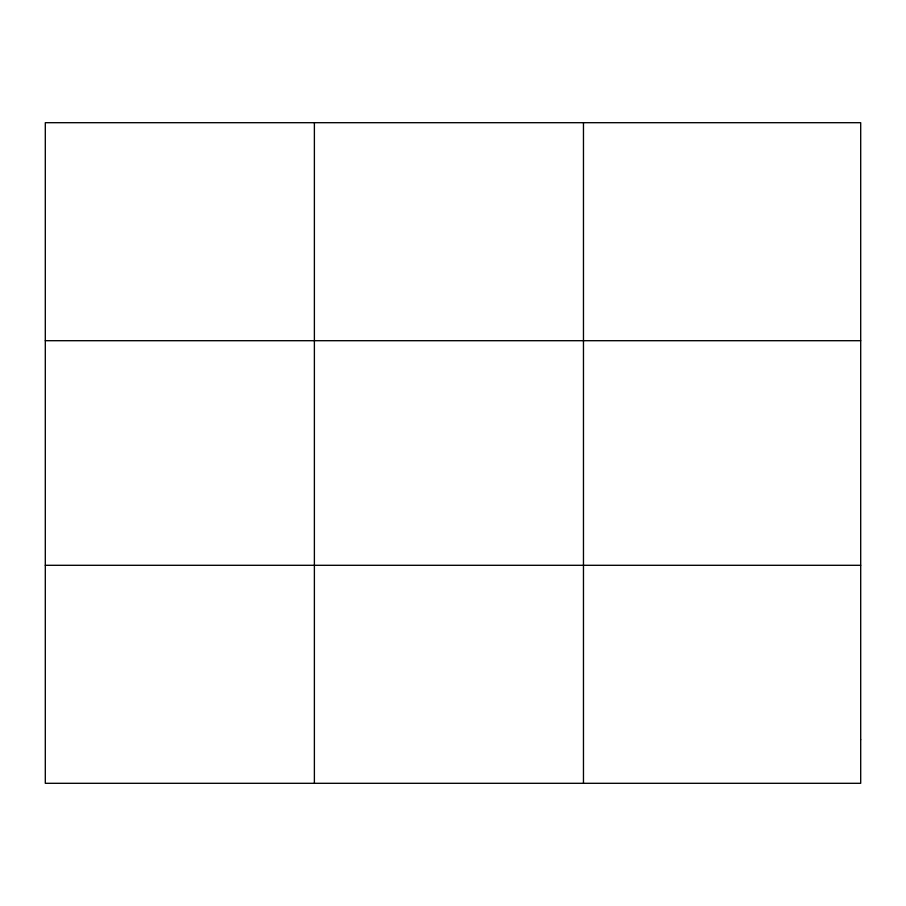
<?xml version="1.0" encoding="UTF-8"?>
<svg xmlns="http://www.w3.org/2000/svg" width="906" height="906" viewBox="0 0 906 906"><rect width="100%" height="100%" fill="white"/><g stroke="black" fill="none" stroke-linecap="round" stroke-linejoin="round"><path stroke-width="1.36" d="M314.382 122.695L314.382 783.305M583.464 122.695L583.464 783.305M45.3 340.701L860.7 340.701M45.3 565.299L860.7 565.299M860.7 739.704L860.7 783.305L45.3 783.305L45.3 122.695L860.7 122.695L860.7 739.704"/></g></svg>
